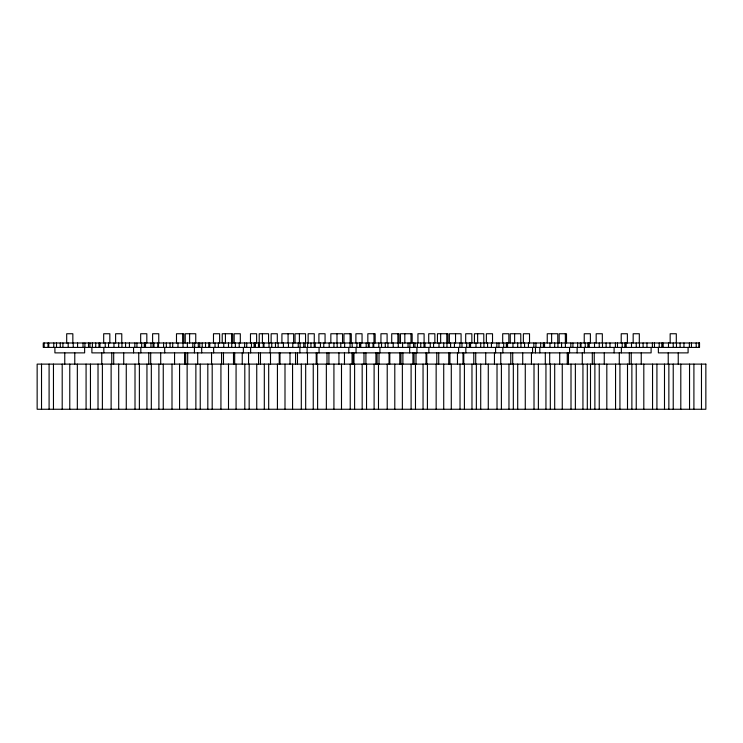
<?xml version="1.0" encoding="UTF-8"?>
<svg xmlns="http://www.w3.org/2000/svg" width="743" height="743" viewBox="0 0 743 743"><rect width="100%" height="100%" fill="white"/><g stroke="black" fill="none" stroke-linecap="round" stroke-linejoin="round"><path stroke-width="1.11" d="M701.476 364.116L701.476 409.254M698.847 342.987L698.847 347.418M696.2 342.987L696.2 347.418M693.906 364.116L693.906 409.254M691.464 342.987L691.464 347.418M689.541 364.116L689.541 409.254M689.374 342.987L689.374 347.418M688.092 347.418L688.092 352.879L658.363 352.879L658.363 347.418M683.959 342.987L683.959 347.418M680.802 364.116L680.802 409.254M680.096 342.987L680.096 347.418M678.238 352.879L678.238 364.116M676.474 342.987L676.474 347.418M676.306 342.987L676.306 333.746L670.158 333.746L670.158 342.987M673.232 342.987L673.232 347.418M673.232 364.116L673.232 409.254M668.858 364.116L668.858 409.254M668.496 342.987L668.496 347.418M668.226 352.879L668.226 364.116M664.493 364.116L664.493 409.254M663.081 342.987L663.081 347.418M662.533 342.987L662.533 347.418M661.855 342.987L661.855 347.418M659.208 342.987L659.208 347.418M656.923 364.116L656.923 409.254M654.472 342.987L654.472 347.418M652.549 364.116L652.549 409.254M652.382 342.987L652.382 347.418M651.109 347.418L651.109 352.879L91.891 352.879L91.891 347.418M646.967 342.987L646.967 347.418M643.81 364.116L643.81 409.254M643.104 342.987L643.104 347.418M641.246 352.879L641.246 364.116M639.482 342.987L639.482 347.418M639.314 342.987L639.314 333.746L633.166 333.746L633.166 342.987M636.24 342.987L636.24 347.418M636.24 364.116L636.24 409.254M631.875 364.116L631.875 409.254M631.513 342.987L631.513 347.418M631.234 352.879L631.234 364.116M629.312 352.879L629.312 364.116M627.501 364.116L627.501 409.254M627.38 342.987L627.38 333.746L621.222 333.746L621.222 342.987M626.089 342.987L626.089 347.418M625.541 342.987L625.541 347.418M624.863 342.987L624.863 347.418M622.216 342.987L622.216 347.418M621.371 347.418L621.371 352.879M619.931 364.116L619.931 409.254M619.29 352.879L619.29 364.116M617.489 342.987L617.489 347.418M615.557 364.116L615.557 409.254M615.399 342.987L615.399 347.418M614.117 347.418L614.117 352.879M609.975 342.987L609.975 347.418M606.817 364.116L606.817 409.254M606.112 342.987L606.112 347.418M604.263 352.879L604.263 364.116M602.499 342.987L602.499 347.418M602.332 342.987L602.332 333.746L596.174 333.746L596.174 342.987M599.248 342.987L599.248 347.418M599.248 364.116L599.248 409.254M594.883 364.116L594.883 409.254M594.521 342.987L594.521 347.418M594.242 352.879L594.242 364.116M592.32 352.879L592.32 364.116M590.509 364.116L590.509 409.254M590.388 342.987L590.388 333.746L584.239 333.746L584.239 342.987M589.106 342.987L589.106 347.418M588.558 342.987L588.558 347.418M587.88 342.987L587.88 347.418M587.314 364.116L587.314 409.254M585.224 342.987L585.224 347.418M584.388 347.418L584.388 352.879M582.939 364.116L582.939 409.254M582.298 352.879L582.298 364.116M580.989 342.987L580.989 347.418M580.311 342.987L580.311 347.418M577.655 342.987L577.655 347.418M577.125 347.418L577.125 352.879M575.37 364.116L575.37 409.254M572.927 342.987L572.927 347.418M571.005 364.116L571.005 409.254M570.838 342.987L570.838 347.418M569.556 347.418L569.556 352.879M568.441 352.879L568.441 364.116M567.271 352.879L567.271 364.116M566.51 342.987L566.51 333.746L559.182 333.746L559.182 342.987M565.423 347.418L565.339 333.746M562.265 364.116L562.265 409.254M561.559 342.987L561.559 347.418M559.702 352.879L559.702 364.116M557.937 342.987L557.937 347.418M557.77 342.987L557.77 333.746L547.247 333.746L547.247 342.987M554.696 342.987L554.696 347.418M554.696 364.116L554.696 409.254M551.612 333.746L551.612 342.987M550.322 364.116L550.322 409.254M549.959 342.987L549.959 347.418M549.681 352.879L549.681 364.116M545.947 364.116L545.947 409.254M545.316 352.879L545.316 364.116M544.545 342.987L544.545 347.418M543.997 342.987L543.997 347.418M543.319 342.987L543.319 347.418M540.672 342.987L540.672 347.418M539.827 347.418L539.827 352.879M538.378 364.116L538.378 409.254M535.935 342.987L535.935 347.418M535.452 347.418L535.452 352.879M534.013 364.116L534.013 409.254M533.845 342.987L533.845 347.418M532.564 347.418L532.564 352.879M531.449 352.879L531.449 364.116M529.518 342.987L529.518 333.746L523.369 333.746L523.369 342.987M528.431 342.987L528.431 347.418M525.273 364.116L525.273 409.254M524.567 342.987L524.567 347.418M522.71 352.879L522.71 364.116M520.945 342.987L520.945 347.418M520.778 342.987L520.778 333.746L510.255 333.746L510.255 342.987M517.704 342.987L517.704 347.418M517.704 364.116L517.704 409.254M514.63 333.746L514.63 342.987M513.329 364.116L513.329 409.254M512.967 342.987L512.967 347.418M512.698 352.879L512.698 364.116M510.775 352.879L510.775 364.116M508.964 364.116L508.964 409.254M508.844 342.987L508.844 333.746L502.686 333.746L502.686 342.987M507.553 342.987L507.553 347.418M507.005 342.987L507.005 347.418M506.327 342.987L506.327 347.418M503.68 342.987L503.68 347.418M502.835 347.418L502.835 352.879M501.395 364.116L501.395 409.254M500.754 352.879L500.754 364.116M498.943 342.987L498.943 347.418M497.021 364.116L497.021 409.254M496.853 342.987L496.853 347.418M495.581 347.418L495.581 352.879M494.457 352.879L494.457 364.116M492.525 342.987L492.525 333.746L486.377 333.746L486.377 342.987M491.439 342.987L491.439 347.418M488.281 364.116L488.281 409.254M487.575 342.987L487.575 347.418M485.718 352.879L485.718 364.116M483.953 342.987L483.953 347.418M483.786 342.987L483.786 333.746L474.433 333.746L474.433 342.987M480.712 342.987L480.712 347.418M480.712 364.116L480.712 409.254M477.638 333.746L477.638 342.987M476.347 364.116L476.347 409.254M475.984 342.987L475.984 347.418M475.706 352.879L475.706 364.116M473.783 352.879L473.783 364.116M471.972 364.116L471.972 409.254M471.851 342.987L471.851 333.746L465.694 333.746L465.694 342.987M470.56 342.987L470.56 347.418M470.013 342.987L470.013 347.418M469.335 342.987L469.335 347.418M466.688 342.987L466.688 347.418M465.842 347.418L465.842 352.879M464.403 364.116L464.403 409.254M463.762 352.879L463.762 364.116M463.01 352.879L463.01 364.116M461.96 342.987L461.96 347.418M461.078 342.987L461.078 333.746L449.385 333.746L449.385 342.987M460.028 364.116L460.028 409.254M459.871 342.987L459.871 347.418M458.589 347.418L458.589 352.879M457.474 352.879L457.474 364.116M455.543 333.746L455.543 342.987M454.447 342.987L454.447 347.418M451.289 364.116L451.289 409.254M450.583 342.987L450.583 347.418M449.905 352.879L449.905 364.116M448.735 352.879L448.735 364.116M447.973 342.987L447.973 333.746L437.451 333.746L437.451 342.987M446.97 342.987L446.97 347.418M446.803 333.746L446.803 342.987M443.72 342.987L443.72 347.418M443.72 364.116L443.72 409.254M440.645 333.746L440.645 342.987M438.992 342.987L438.992 347.418M438.714 352.879L438.714 364.116M436.791 352.879L436.791 364.116M436.15 364.116L436.15 409.254M434.859 342.987L434.859 333.746L428.711 333.746L428.711 342.987M433.578 342.987L433.578 347.418M430.253 342.987L430.253 347.418M428.86 347.418L428.86 352.879M427.411 364.116L427.411 409.254M426.779 352.879L426.779 364.116M426.027 352.879L426.027 364.116M424.968 342.987L424.968 347.418M424.095 342.987L424.095 333.746L417.938 333.746L417.938 342.987M424.002 342.987L424.002 347.418M423.046 364.116L423.046 409.254M420.761 342.987L420.761 347.418M417.427 342.987L417.427 347.418M416.916 347.418L416.916 352.879M416.006 352.879L416.006 364.116M415.476 364.116L415.476 409.254M414.956 342.987L414.956 347.418M414.083 352.879L414.083 364.116M413.545 342.987L413.545 347.418M412.913 352.879L412.913 364.116M412.151 342.987L412.151 333.746L400.458 333.746L400.458 342.987M411.102 364.116L411.102 409.254M410.981 333.746L410.981 342.987M409.922 342.987L409.922 347.418M409.662 347.418L409.662 352.879M408.056 342.987L408.056 347.418M404.824 333.746L404.824 342.987M402.892 352.879L402.892 364.116M402.585 342.987L402.585 347.418M402.362 364.116L402.362 409.254M400.969 352.879L400.969 364.116M399.799 352.879L399.799 364.116M399.037 342.987L399.037 333.746L391.719 333.746L391.719 342.987M398.257 342.987L398.257 347.418M397.867 333.746L397.867 342.987M394.793 364.116L394.793 409.254M393.205 342.987L393.205 347.418M389.787 352.879L389.787 364.116M389.035 352.879L389.035 364.116M387.93 342.987L387.93 347.418M387.103 342.987L387.103 333.746L380.945 333.746L380.945 342.987M387.224 364.116L387.224 409.254M385.283 342.987L385.283 347.418M381.531 342.987L381.531 347.418M379.924 347.418L379.924 352.879M379.014 352.879L379.014 364.116M378.8 342.987L378.8 347.418M378.484 364.116L378.484 409.254M377.091 352.879L377.091 364.116M375.921 352.879L375.921 364.116M375.159 342.987L375.159 333.746L367.841 333.746L367.841 342.987M374.11 364.116L374.11 409.254M373.989 333.746L373.989 342.987M373.757 342.987L373.757 347.418M373.042 342.987L373.042 347.418M369.178 342.987L369.178 347.418M368.277 342.987L368.277 347.418M366.54 364.116L366.54 409.254M366.178 342.987L366.178 347.418M365.909 352.879L365.909 364.116M363.986 352.879L363.986 364.116M362.175 364.116L362.175 409.254M362.055 342.987L362.055 333.746L355.897 333.746L355.897 342.987M360.764 342.987L360.764 347.418M360.216 342.987L360.216 347.418M359.538 342.987L359.538 347.418M356.891 342.987L356.891 347.418M356.046 347.418L356.046 352.879M354.606 364.116L354.606 409.254M353.965 352.879L353.965 364.116M353.213 352.879L353.213 364.116M352.163 342.987L352.163 347.418M352.043 352.879L352.043 364.116M351.281 342.987L351.281 333.746L343.963 333.746L343.963 342.987M350.111 333.746L350.111 342.987M350.232 364.116L350.232 409.254M350.064 342.987L350.064 347.418M348.792 347.418L348.792 352.879M344.65 342.987L344.65 347.418M344.473 352.879L344.473 364.116M342.542 342.987L342.542 333.746L330.849 333.746L330.849 342.987M341.492 364.116L341.492 409.254M340.786 342.987L340.786 347.418M338.929 352.879L338.929 364.116M337.173 342.987L337.173 347.418M336.997 333.746L336.997 342.987M333.923 342.987L333.923 347.418M333.923 364.116L333.923 409.254M329.195 342.987L329.195 347.418M328.917 352.879L328.917 364.116M326.994 352.879L326.994 364.116M326.353 364.116L326.353 409.254M325.062 342.987L325.062 333.746L318.905 333.746L318.905 342.987M323.781 342.987L323.781 347.418M320.447 342.987L320.447 347.418M319.063 347.418L319.063 352.879M317.614 364.116L317.614 409.254M316.973 352.879L316.973 364.116M316.221 352.879L316.221 364.116M315.171 342.987L315.171 347.418M314.205 347.418L314.289 333.746L308.141 333.746L308.141 342.987M313.249 364.116L313.249 409.254M310.955 342.987L310.955 347.418M307.63 342.987L307.63 347.418M307.481 352.879L307.481 364.116M307.119 347.418L307.119 352.879M305.679 364.116L305.679 409.254M305.549 342.987L305.549 333.746L295.027 333.746L295.027 342.987M305.159 342.987L305.159 347.418M303.748 342.987L303.748 347.418M301.305 364.116L301.305 409.254M300.126 342.987L300.126 347.418M299.866 347.418L299.866 352.879M299.401 333.746L299.401 342.987M298.259 342.987L298.259 347.418M297.469 352.879L297.469 364.116M295.547 352.879L295.547 364.116M293.615 342.987L293.615 333.746L281.922 333.746L281.922 342.987M292.788 342.987L292.788 347.418M292.566 364.116L292.566 409.254M290.002 352.879L290.002 364.116M288.46 342.987L288.46 347.418M288.07 333.746L288.07 342.987M284.996 364.116L284.996 409.254M283.408 342.987L283.408 347.418M279.99 352.879L279.99 364.116M279.238 352.879L279.238 364.116M278.133 342.987L278.133 347.418M277.427 364.116L277.427 409.254M277.306 342.987L277.306 333.746L271.149 333.746L271.149 342.987M275.486 342.987L275.486 347.418M271.734 342.987L271.734 347.418M270.498 352.879L270.498 364.116M270.127 347.418L270.127 352.879M269.003 342.987L269.003 347.418M268.687 364.116L268.687 409.254M268.567 342.987L268.567 333.746L259.214 333.746L259.214 342.987M264.313 364.116L264.313 409.254M263.96 342.987L263.96 347.418M263.245 342.987L263.245 347.418M262.409 333.746L262.409 342.987M260.477 352.879L260.477 364.116M259.381 342.987L259.381 347.418M258.48 342.987L258.48 347.418M258.555 352.879L258.555 364.116M256.744 364.116L256.744 409.254M256.623 342.987L256.623 333.746L250.475 333.746L250.475 342.987M255.341 342.987L255.341 347.418M254.793 342.987L254.793 347.418M254.115 342.987L254.115 347.418M251.459 342.987L251.459 347.418M250.623 347.418L250.623 352.879M249.174 364.116L249.174 409.254M248.543 352.879L248.543 364.116M246.732 342.987L246.732 347.418M244.809 364.116L244.809 409.254M244.642 342.987L244.642 347.418M243.36 347.418L243.36 352.879M242.246 352.879L242.246 364.116M240.314 342.987L240.314 333.746L234.156 333.746L234.156 342.987M239.227 342.987L239.227 347.418M236.07 364.116L236.07 409.254M235.364 342.987L235.364 347.418M234.677 352.879L234.677 364.116M233.506 352.879L233.506 364.116M232.745 342.987L232.745 333.746L222.222 333.746L222.222 342.987M231.742 342.987L231.742 347.418M231.575 333.746L231.575 342.987M228.5 342.987L228.5 347.418M228.5 364.116L228.5 409.254M225.417 333.746L225.417 342.987M223.764 342.987L223.764 347.418M223.485 352.879L223.485 364.116M221.563 352.879L221.563 364.116M220.931 364.116L220.931 409.254M219.631 342.987L219.631 333.746L213.482 333.746L213.482 342.987M218.349 342.987L218.349 347.418M215.024 342.987L215.024 347.418M213.631 347.418L213.631 352.879M212.192 364.116L212.192 409.254M211.551 352.879L211.551 364.116M209.749 342.987L209.749 347.418M208.774 342.987L208.774 347.418M207.817 364.116L207.817 409.254M205.532 342.987L205.532 347.418M202.207 342.987L202.207 347.418M201.687 347.418L201.687 352.879M200.248 364.116L200.248 409.254M199.737 342.987L199.737 347.418M198.316 342.987L198.316 347.418M197.684 352.879L197.684 364.116M195.873 364.116L195.873 409.254M195.753 342.987L195.753 333.746L185.23 333.746L185.23 342.987M194.703 342.987L194.703 347.418M194.434 347.418L194.434 352.879M192.827 342.987L192.827 347.418M189.604 333.746L189.604 342.987M187.673 352.879L187.673 364.116M187.366 342.987L187.366 347.418M187.134 364.116L187.134 409.254M185.75 352.879L185.75 364.116M184.58 352.879L184.58 364.116M183.818 342.987L183.818 333.746L176.49 333.746L176.49 342.987M183.029 342.987L183.029 347.418M182.648 333.746L182.648 342.987M179.565 364.116L179.565 409.254M177.986 342.987L177.986 347.418M174.559 352.879L174.559 364.116M172.701 342.987L172.701 347.418M171.995 364.116L171.995 409.254M170.054 342.987L170.054 347.418M166.311 342.987L166.311 347.418M164.705 347.418L164.705 352.879M163.581 342.987L163.581 347.418M163.256 364.116L163.256 409.254M160.702 352.879L160.702 364.116M158.761 342.987L158.761 333.746L152.612 333.746L152.612 342.987M158.891 364.116L158.891 409.254M158.528 342.987L158.528 347.418M157.813 342.987L157.813 347.418M153.95 342.987L153.95 347.418M153.049 342.987L153.049 347.418M151.321 364.116L151.321 409.254M150.959 342.987L150.959 347.418M150.68 352.879L150.68 364.116M148.758 352.879L148.758 364.116M146.947 364.116L146.947 409.254M146.826 342.987L146.826 333.746L140.668 333.746L140.668 342.987M145.544 342.987L145.544 347.418M144.987 342.987L144.987 347.418M144.318 342.987L144.318 347.418M141.662 342.987L141.662 347.418M140.826 347.418L140.826 352.879M139.378 364.116L139.378 409.254M138.737 352.879L138.737 364.116M136.935 342.987L136.935 347.418M135.012 364.116L135.012 409.254M134.845 342.987L134.845 347.418M133.564 347.418L133.564 352.879M129.421 342.987L129.421 347.418M126.264 364.116L126.264 409.254M125.567 342.987L125.567 347.418M123.709 352.879L123.709 364.116M121.945 342.987L121.945 347.418M121.778 342.987L121.778 333.746L115.62 333.746L115.62 342.987M118.694 342.987L118.694 347.418M118.694 364.116L118.694 409.254M113.967 342.987L113.967 347.418M113.688 352.879L113.688 364.116M111.766 352.879L111.766 364.116M111.125 364.116L111.125 409.254M109.834 342.987L109.834 333.746L103.686 333.746L103.686 342.987M108.552 342.987L108.552 347.418M105.227 342.987L105.227 347.418M103.834 347.418L103.834 352.879M102.385 364.116L102.385 409.254M101.754 352.879L101.754 364.116M99.943 342.987L99.943 347.418M98.977 342.987L98.977 347.418M98.02 364.116L98.02 409.254M95.736 342.987L95.736 347.418M92.411 342.987L92.411 347.418M90.451 364.116L90.451 409.254M89.94 342.987L89.94 347.418M88.519 342.987L88.519 347.418M86.077 364.116L86.077 409.254M84.906 342.987L84.906 347.418M84.637 347.418L84.637 352.879L54.908 352.879L54.908 347.418M83.03 342.987L83.03 347.418M77.569 342.987L77.569 347.418M77.337 364.116L77.337 409.254M74.774 352.879L74.774 364.116M73.232 342.987L73.232 347.418M72.842 342.987L72.842 333.746L66.694 333.746L66.694 342.987M69.768 364.116L69.768 409.254M68.18 342.987L68.18 347.418M64.762 352.879L64.762 364.116M62.904 342.987L62.904 347.418M62.198 364.116L62.198 409.254M60.257 342.987L60.257 347.418M56.514 342.987L56.514 347.418M53.775 342.987L53.775 347.418M53.459 364.116L53.459 409.254M49.094 364.116L49.094 409.254M48.732 342.987L48.732 347.418M48.016 342.987L48.016 347.418M44.153 342.987L44.153 347.418M41.524 364.116L41.524 409.254M699.525 342.987L43.252 342.987L43.252 347.418L699.525 347.418L699.525 342.987M705.85 364.116L37.15 364.116L37.15 409.254L705.85 409.254L705.85 364.116"/></g></svg>
